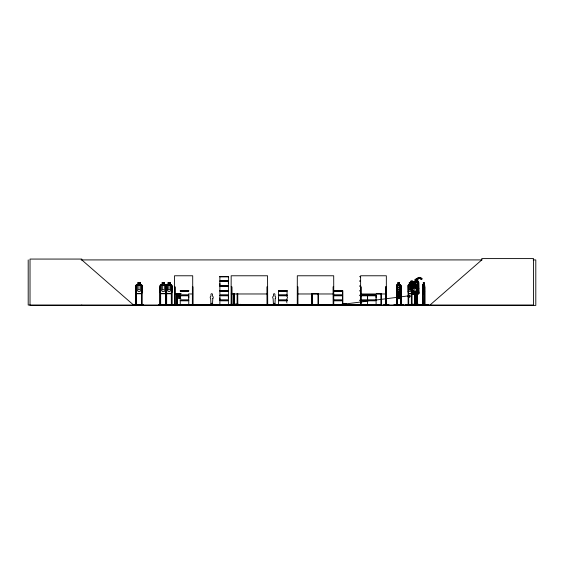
<?xml version="1.0" encoding="UTF-8"?>
<svg xmlns="http://www.w3.org/2000/svg" width="564" height="564" viewBox="0 0 564 564"><rect width="100%" height="100%" fill="white"/><g stroke="black" fill="none" stroke-linecap="round" stroke-linejoin="round"><path stroke-width="0.85" d="M188.75 297.884L188.75 295.79M219.882 299.97L219.882 295.79L228.399 295.79L228.385 299.97L219.882 299.97L219.897 297.884M219.882 285.659L219.882 281.485L228.399 281.485L228.385 285.659L219.882 285.659L219.897 283.572M228.385 297.884L228.385 295.79M228.385 283.572L228.385 281.485M287.069 299.97L278.56 299.97L278.567 297.884M342.7 295.79L342.7 299.97L334.198 299.97M367.594 297.884L367.594 299.97L367.587 295.79M376.089 297.884L376.089 295.79M227.87 305.011L227.877 304.652L234.702 304.68M234.617 304.461L234.702 305.025L219.861 304.856L219.882 300.809L228.399 300.809L228.399 304.842M330.173 304.934L342.715 304.849L342.708 300.809L334.198 300.809M366.529 305.011L366.537 304.652L368.243 304.68M416.93 289.17L416.937 291.214L412.735 291.243L411.628 289.212L412.777 291.207M416.817 280.378L417.459 280.336L418.065 281.147L415.71 282.31L415.774 279.011L416.415 278.968L417.029 279.772L417.311 279.159A6.352 3.574 86.2 0 1 421.604 278.256L422.02 278.75L421.738 279.462L420.737 279.081A5.443 3.06 86.2 0 0 418.382 278.482M416.352 282.268L416.415 278.968M286.78 302.671L287.005 298.49A1.516 1.516 0 0 0 286.695 296.107M424.396 293.703L424.671 291.468M273.991 303.601L274.182 303.784M408.547 293.703L408.223 291.468L408.484 293.703L411.318 293.703L411.678 291.468M411.318 293.703L411.72 285.462L411.72 305.025M171.442 304.983L171.407 286.836M177.519 304.934L177.47 293.766M405.121 305.025L414.921 305.025M396.464 289.656L396.986 287.421L400.454 287.492L400.849 295.621L400.426 296.452L399.404 296.452M396.52 289.656L397.021 287.492M400.905 291.468L400.405 293.625L396.978 293.625M400.447 293.703L400.962 291.468M230.909 304.299L240.518 304.602M236.443 304.299L236.471 304.652M413.377 292.3L413.532 293.886L413.109 292.42L412.636 292.42L413.349 292.272L412.735 292.42M417.987 293.837C418.728 290.432 416.599 293.506 414.061 292.469M417.896 292.399L418.432 293.844L415.506 283.678L415.019 283.685L418.023 293.717M422.676 285.504L422.866 284.672L423.381 284.672L423.31 282.437L424.036 282.437L424.036 284.672M422.746 285.504L422.937 284.672M418.072 290.559L418.699 288.394M418.157 290.636L418.763 288.408M393.94 304.983L403.704 304.983M399.058 304.68L399.093 305.025M358.006 304.969L376.11 304.849L376.089 300.809L360.043 300.809M171.336 293.703L171.978 291.468M211.775 303.735L211.683 303.735M142.262 291.468L141.522 293.625L136.551 293.625M141.571 293.703L142.332 291.475L142.332 285.462L141.55 284.672L140.154 284.672M165.788 293.703L166.549 291.475M174.755 304.983L174.713 286.836M175.044 304.363L175.016 304.934M164.272 304.969L167.656 304.983M421.096 279.504L421.386 278.792L422.02 278.75M134.747 304.969L136.516 304.969M136.234 304.983L136.234 304.363M136.523 304.68L136.573 305.025M158.977 304.68L160.789 304.652L160.789 305.025M160.451 304.983L160.451 304.363M160.733 304.969L158.928 304.983M311.363 304.969L312.266 304.652M231.078 304.659L231.071 304.934M297.179 304.659L297.172 304.934M399.411 291.468L398.015 291.447L398.015 295.628L399.411 295.628L399.411 291.447L400.158 289.677L400.158 285.497L399.411 284.749L399.411 282.508M423.331 284.749L423.331 291.468L423.945 291.468L424.269 289.677L423.945 284.749M416.394 279.793L417.036 279.751L416.387 279.814L416.669 279.201A6.352 3.574 86.2 0 1 420.074 277.643M408.181 291.475L408.117 285.476L408.491 284.672L409.358 284.672L409.295 282.437L410.543 282.437L410.543 284.672M408.16 285.504L408.555 284.672M416.866 288.408L417.755 286.611L417.734 282.43L416.838 281.69L418.072 281.683L418.735 282.395L418.798 293.597L413.624 293.632M179.162 293.844C176.885 296.417 180.043 296.072 179.972 293.583L180.607 294.901M396.506 305.025L396.478 285.476L397.007 284.672M396.584 285.504L397.028 284.749L400.461 284.749L400.905 285.497M400.482 296.452L400.898 295.649M413.468 282.451L413.891 281.633L415.111 281.626M413.384 282.465L413.934 281.633M166.035 293.766L166.091 305.025L166.183 285.476L166.838 284.672L168.164 284.672M166.288 285.504L166.866 284.749M409.337 284.749L408.745 285.497L408.745 289.677L409.337 291.468L410.437 291.468L411.029 289.677L410.479 282.437M135.868 305.025L135.825 285.476L136.516 284.672L138.011 284.672L138.011 282.437L140.168 282.437M136.537 284.672L135.825 285.476M210.746 305.025L211.063 304.92M212.593 305.018L212.868 304.038L212.691 304.666L210.774 304.666L210.598 304.038L210.619 304.92M212.706 305.018L210.774 305.004M273.66 305.018C272.602 305.744 273.032 303.312 273.223 304.666M275.345 304.92L274.753 305.018M275.486 305.018L273.039 304.828L273.512 304.92M284.679 305.018L285.384 305.025M286.794 305.018L286.505 305.018M286.949 305.018L287.069 304.038L286.893 304.666M287.238 305.018L278.546 305.018M398.078 282.508L398.078 284.749L397.275 285.497L397.275 289.677L398.022 291.468M411.664 283.163L410.973 283.84L412.094 287.591L413.468 289.191L415.139 289.184L415.555 287.569L414.434 283.819L413.334 283.156L412.693 281.182L411.022 281.189M430.008 305.025L481.783 259.919L481.783 258.594L533.551 258.594L533.551 305.025L28.2 305.025L28.2 259.919M414.279 282.458L415.167 281.704L415.097 279.392L416.93 279.377M411.586 283.1L410.987 281.091L411.628 283.198L410.373 283.206M410.366 283.107L414.533 283.079L415.379 283.784L418.495 293.823L418.086 292.251L417.543 292.385M410.944 281.126L412.777 281.076L413.377 283.086M413.299 283.191L414.533 283.079M414.892 283.791L415.379 283.784L416.958 289.212L415.506 283.678M413.497 292.709L417.705 292.681L413.497 292.709L413.511 291.052M413.37 293.724L418.439 293.823M411.36 288.007L413.158 293.886L418.601 293.689M168.227 284.749L167.254 285.497L167.254 289.677L168.227 291.468L170.039 291.468L171.005 289.677L171.005 285.497L170.039 284.749L170.06 282.437L168.121 282.437L168.192 284.749L168.227 282.508M180.247 304.842L180.247 300.809L188.757 300.809L188.757 304.842L180.24 305.018M219.882 290.531L219.882 286.505L228.399 286.505L228.399 290.531L219.805 290.65L228.406 290.756L219.875 290.707M412.284 293.752L414.046 293.118L413.165 293.943L412.284 293.752L414.046 293.118M412.319 293.929L413.208 293.097M415.71 282.31L418.065 281.147M412.806 294.02L412.679 293.668M212.452 304.92L212.607 305.004M274.851 304.92L275.317 304.828L275.324 304.038L275.14 304.666M278.531 304.856L278.567 300.809L287.069 300.809M346.374 303.848L367.982 301.07M375.758 300.069L408.604 295.853M418.396 291.983L418.869 291.976L418.876 293.597L418.735 282.395M413.99 292.011L413.588 292.011M418.213 293.597L418.206 291.983M416.895 281.619L418.1 281.605L418.671 282.423M413.92 281.711L415.217 281.704L415.203 279.462M413.327 282.451L413.814 282.444M418.178 292.737L418.128 282.416L418.622 282.409M410.084 283.826L410.571 283.819L413.631 293.851L412.742 290.404M412.799 291.144L416.916 291.116M81.131 259.919L482.051 259.919M533.156 259.919L535.8 259.919L535.8 305.406L30.019 305.406L30.019 259.066L81.794 259.066L81.794 259.919L133.562 305.025M219.875 276.445L228.406 276.445M360.036 276.445L360.629 276.438M360.036 276.607L360.607 276.6M219.897 276.861L228.385 276.861M360.051 276.861L360.636 276.861M360.043 280.639L360.622 280.639M219.826 280.935L228.455 280.935M359.987 280.935L360.565 280.935M219.826 281.189L228.455 281.189M359.987 281.189L360.565 281.189M360.043 281.485L360.622 281.485M160.084 305.025L160.042 285.476L160.754 284.672L162.228 284.672L162.206 282.437L164.385 282.437L164.371 284.672L165.788 284.672L166.549 285.462L166.528 305.025M399.516 282.437L397.972 282.437L398.022 284.749M418.128 282.416L418.319 292.737M396.95 284.672L398.029 284.672M399.46 284.672L400.482 284.672M410.479 284.672L411.304 284.672L411.72 285.462M423.966 284.672L424.459 284.672M136.551 284.749L141.543 284.749M160.761 284.749L165.76 284.749L166.479 285.497M166.831 284.749L171.329 284.749L171.935 285.497L171.879 305.025L171.816 286.836M408.512 284.749L411.29 284.749M422.873 284.749L424.452 284.749L424.6 285.497L424.488 305.025L424.438 304.363L424.946 304.363M166.183 285.476L166.225 291.475L166.824 293.703L171.371 293.703L172.041 291.475L172.041 285.462L171.315 284.672L170.06 284.672L170.102 282.437M396.478 285.476L396.52 295.628M400.426 284.672L401.011 285.462L401.011 291.475M408.117 285.476L408.16 305.025M424.692 285.462L424.692 305.025M360.043 285.659L360.622 285.659M219.826 285.955L228.455 285.955M359.987 285.955L360.565 285.955M219.826 286.209L228.455 286.209M359.987 286.209L360.565 286.209M360.043 286.505L360.622 286.505M142.241 286.836L141.585 286.836L141.578 305.025M160.669 305.025L160.599 286.836L159.943 286.836L159.873 305.025M171.287 286.836L171.935 286.836M174.509 286.836L175.023 286.836L175.016 305.025M231.162 286.836L231.783 286.836L231.853 305.025M267.562 286.829L266.941 286.829L267.012 305.025M297.313 286.829L297.933 286.829L297.933 305.025M333.705 286.836L333.084 286.836L333.162 305.025M386.34 286.836L385.741 286.836L385.741 305.025L385.691 304.363L386.396 304.363M396.506 286.836L397.091 286.836M408.16 286.836L408.689 286.836M422.718 286.836L422.915 305.025M424.488 286.836L424.896 286.836L424.939 305.025M396.929 287.421L400.496 287.421M399.404 298.687L399.354 296.375L400.158 295.628L400.158 291.447L399.411 289.656L398.015 289.656L397.267 291.447L397.267 295.628L398.015 296.375L397.965 298.687M219.897 290.425L228.385 290.425M360.051 290.425L360.636 290.425M360.607 290.531L360.036 290.707M180.24 290.911L188.764 290.904M334.191 290.911L342.715 290.904L342.708 294.951L334.198 294.951M360.036 290.918L360.607 290.911M180.254 291.165L188.75 291.165M219.897 291.165L228.385 291.165M278.567 291.165L287.062 291.165M334.205 291.165L342.7 291.165L342.7 294.951M360.051 291.165L360.636 291.165M135.846 291.475L136.516 293.703L141.592 293.703M422.655 291.475L422.725 285.476L422.697 305.025M160.761 293.625L165.76 293.625M166.831 293.625L171.329 293.625M177.618 293.625L181.178 293.625M312.682 293.625L317.8 293.625M376.329 293.625L380.615 293.625M408.512 293.625L411.29 293.625M414.653 293.647L415.597 293.647L415.569 305.018M416.246 293.654L417.191 293.654M424.452 293.625L422.873 293.625L422.746 291.468M160.733 293.703L160.042 291.475L160.712 293.703L165.809 293.703M177.568 293.703L180.607 293.703M312.625 293.703L317.849 293.703M376.294 293.703L380.672 293.703M396.936 293.703L400.496 293.703M422.859 293.703L424.466 293.703M174.509 293.971L180.572 293.971M188.376 293.971L192.705 293.971M231.169 293.971L267.555 293.971M297.313 293.971L333.705 293.971M360.615 293.971L386.34 293.971M180.247 294.951L188.757 294.951M287.069 294.951L278.56 294.951L278.56 290.918L287.076 290.918L287.062 294.951M360.043 294.951L376.103 294.951M180.191 295.24L188.82 295.24M219.826 295.24L228.455 295.24M278.496 295.24L287.125 295.24M334.135 295.24L342.771 295.24M359.987 295.24L376.16 295.24M180.191 295.501L188.82 295.501M219.826 295.501L228.455 295.501M278.496 295.501L287.125 295.501M334.135 295.501L342.771 295.501M359.987 295.501L376.16 295.501M180.783 295.628L178.999 295.628L178.999 293.957M180.247 295.79L188.757 295.79L188.75 299.97L180.247 299.97M287.069 295.79L278.56 295.79L278.56 299.97M334.198 295.79L342.708 295.79L342.708 299.97M360.043 295.79L376.103 295.79L376.089 299.97L360.043 299.97M180.783 296.375L177.723 296.375L177.089 295.628M400.454 296.375L396.964 296.375L396.414 295.663L397 296.452M177.695 296.452L178.978 296.452M396.943 296.452L397.965 296.452M180.889 298.687L178.936 298.687L178.999 296.375L178.041 295.628L178.041 293.957M180.191 300.259L188.82 300.259M219.826 300.259L228.455 300.259M278.496 300.259L287.125 300.259M334.135 300.259L342.771 300.259M359.987 300.259L376.16 300.259M180.191 300.52L188.82 300.52M219.826 300.52L228.455 300.52M278.496 300.52L287.125 300.52M334.135 300.52L342.771 300.52M359.987 300.52L376.16 300.52M342.249 303.707L346.374 303.707L346.374 305.025M233.588 303.982L234.257 303.982M237.804 303.982L237.134 303.982L237.183 304.652M342.249 303.989L346.374 303.989M237.345 304.172L234.053 303.982M136.453 304.363L135.656 304.363L135.656 305.025M159.873 304.363L160.669 304.363M174.452 304.363L175.08 304.363M192.345 304.363L192.966 304.363M297.242 304.363L298.003 304.363L298.003 305.025M311.836 304.363L312.618 304.363M360.382 304.363L361.101 304.363M396.45 304.363L397.155 304.363L397.141 305.025M401.201 304.363L400.489 304.363L400.503 305.025L400.553 286.836L401.138 286.836L401.117 305.025M408.745 304.363L408.103 304.363L408.139 305.025M411.297 304.363L411.939 304.363L411.917 305.025L411.882 286.836L411.353 286.836L411.36 305.025M422.669 304.363L423.169 304.363M342.651 304.461L371.704 304.461L371.704 305.025M136.389 304.553L141.578 304.553M160.606 304.553L165.795 304.553M166.627 304.553L171.343 304.553M177.413 304.553L180.558 304.553M237.324 304.553L240.68 304.652L235.794 304.652M312.59 304.553L317.884 304.553M376.195 304.553L380.742 304.553M396.964 304.553L400.68 304.553M408.519 304.553L421.089 304.567M422.915 304.553L424.692 304.553M136.573 304.652L134.789 304.652L134.803 305.025M143.256 304.983L141.395 304.652L141.395 305.025L141.515 304.363L142.311 304.363L142.311 305.025M195.835 304.68L189.878 304.652L190.068 305.025M273.039 304.666L275.324 304.666M334.438 304.68L330.173 305.025M388.8 304.983L383.88 304.652L383.88 305.025M414.737 304.659L405.326 305.025M428.076 304.68L419.433 305.025L428.09 304.983M180.254 304.729L188.75 304.729M219.897 304.729L228.385 304.729M278.567 304.729L287.062 304.729M334.205 304.729L342.7 304.729L342.7 300.809M360.051 304.729L376.089 304.729M143.207 304.934L141.458 304.969M178.548 304.934L170.314 304.983M195.835 304.934L189.906 304.969M267.696 304.934L267.632 304.363L266.871 304.363L266.871 305.025M319.146 304.983L318.286 304.983M388.772 304.934L383.95 304.983M367.566 305.018L367.594 300.809M333.888 304.983L333.775 304.363L333.014 304.363L333.014 305.025M267.703 304.983L267.555 275.775L231.169 275.775L231.12 305.025M318.54 304.983L318.568 293.766M167.395 304.652L167.423 304.934M167.712 304.983L164.314 304.652L164.321 305.025M165.661 304.68L165.612 305.025M165.95 304.983L165.943 304.363M143.178 304.652L143.164 305.025M141.733 304.983L141.733 304.363M414.329 304.236L414.293 304.581M388.772 304.68L388.737 305.025M398.565 304.652L398.586 304.934M164.314 284.749L165.4 285.497L165.4 289.677L164.314 291.468L162.298 291.468L161.219 289.677L161.219 285.497L162.298 284.749L162.228 282.437M240.468 304.271L240.461 304.652M408.928 304.652L408.921 305.025M414.498 283.114L415.337 283.819M421.738 279.462L421.371 279.039A5.443 3.06 86.2 0 0 417.459 280.336M177.738 296.452L177.025 295.663L177.124 293.922M411.241 284.672L411.678 285.497M415.273 284.517L415.781 286.195M416.549 288.705L418.079 293.717M411.995 289.572L413.215 293.752M136.566 293.625L135.896 291.468L135.917 285.504M424.389 284.672L424.671 285.497M166.253 291.468L166.866 293.625M420.885 304.482L411.262 304.236L411.318 305.025M400.405 287.492L400.849 289.656M396.527 291.468L396.993 293.703M422.676 291.468L422.929 293.703M416.859 286.618L416.838 282.437L415.174 282.451L415.182 284.122M415.456 279.836L415.464 280.583M413.997 291.045L414.004 292.772M413.849 291.045L413.863 292.772M413.363 291.052L413.37 292.772M428.062 304.652L428.062 305.025M424.77 304.363L424.805 305.025M423.966 282.437L424.015 284.749M423.381 282.437L423.402 284.749M423.12 292.032L423.141 305.025M422.993 304.363L423.028 305.025M422.81 304.363L422.81 305.025M421.541 304.652L421.541 305.025M418.453 304.2L418.453 304.581M417.853 304.2L417.853 304.581M417.141 293.654L417.092 305.025M416.676 293.654L416.718 305.025M416.345 293.654L416.302 305.025M415.499 293.647L415.548 305.018M415.224 293.647L415.28 305.018M415.125 293.647L415.125 305.018M415.083 293.647L415.083 305.018M411.621 304.363L411.579 305.025L411.558 286.836M409.358 282.437L409.401 284.749M408.689 293.766L408.724 305.025M408.519 304.363L408.519 305.025M408.484 286.836L408.456 305.025M408.364 286.836L408.385 305.025M403.641 305.025L403.641 304.652L394.003 305.025M401.011 304.363L401.011 305.025L400.955 285.462M400.8 304.363L400.863 305.025M400.729 286.836L400.68 305.025M399.46 282.437L399.467 284.749M399.46 296.452L399.46 298.687L397.909 298.687L397.909 296.452M399.411 289.677L399.411 285.497L398.022 285.497L398.022 289.677M397.091 295.494L397.098 305.025M396.915 286.836L396.964 305.025M396.76 304.363L396.781 305.025M396.682 286.836L396.682 305.025M396.633 304.363L396.527 305.025M386.347 305.025L386.34 275.775L360.615 275.775L360.615 305.025M386.227 304.363L386.227 305.025M386.178 286.836L386.178 305.025M386.009 304.363L385.987 305.025M385.91 286.836L385.861 305.025M381.433 293.766L381.483 305.025L381.504 304.363L380.742 304.363L380.742 305.025M381.363 304.363L381.356 305.025M380.813 293.766L380.883 305.025M370.372 304.461L370.372 305.025M362.906 305.025L362.906 304.652L358.048 305.025M361.094 305.025L361.045 286.829L360.445 286.829L360.445 305.025M361.023 304.363L360.925 305.025M360.875 286.829L360.798 305.025M360.777 304.363L360.685 305.025M360.466 304.363L360.565 305.025M333.987 305.025L333.987 304.461L189.13 304.461L189.13 305.025M333.754 305.025L333.705 275.775L297.313 275.775L297.263 305.025M333.634 304.363L333.627 305.025M333.465 286.829L333.472 305.025M333.394 304.363L333.394 305.025M332.654 304.461L332.654 305.025M319.097 304.934L318.195 304.652L318.195 305.025M319.048 304.652L319.048 305.025M318.639 305.025L318.639 304.363L317.856 304.363L317.884 305.025M318.463 304.363L318.456 305.025M318.033 304.363L318.033 305.025M317.955 293.766L317.99 305.025M312.548 293.766L312.618 305.025M312.491 304.363L312.484 305.025M312.28 305.025L311.413 304.652L311.427 305.025M311.941 293.766L311.941 305.025L311.906 293.766M304.504 304.461L304.504 305.025M297.383 304.363L297.383 305.025M274.534 304.666L274.534 303.34L273.836 303.34L273.836 304.666M268.111 304.461L268.111 305.025M267.491 304.363L267.491 305.025M266.786 304.461L266.786 305.025M237.789 303.982L237.789 304.652L237.747 293.386M237.557 293.386L237.557 304.652M237.458 303.982L237.486 304.652M237.388 293.386L237.345 304.652M237.197 293.386L237.197 304.652M235.562 304.461L235.562 305.025M234.201 293.386L234.201 304.652M234.011 293.386L233.94 304.652M233.841 293.386L233.799 304.652M233.651 293.386L233.609 304.652M231.783 286.836L231.783 305.025M231.48 304.363L231.437 305.025L231.409 286.829M231.24 304.363L231.24 305.025M230.937 304.271L230.937 304.652M212.078 304.666L212.078 303.34L211.387 303.34L211.387 304.666M192.909 305.025L192.909 286.829L192.402 286.829L192.366 305.025M192.74 305.025L192.705 275.775L174.509 275.775L174.48 305.025M192.606 286.829L192.571 305.025M190.463 304.461L190.463 305.025M179.042 296.375L179.042 298.617M178.591 305.025L178.591 304.652L170.236 304.652L170.236 305.025M177.54 305.025L177.533 304.363L176.758 304.363L176.765 305.025L176.821 293.766M177.35 293.766L177.357 305.025M177.251 304.363L177.251 305.025M177.04 304.363L177.04 305.025L176.948 293.766M174.812 286.836L174.847 305.025M173.649 304.652L173.649 305.025M171.999 305.025L171.999 304.363L171.223 304.363L171.223 305.025M171.724 304.363L171.738 305.025M171.287 292.032L171.343 305.025M167.381 304.652L167.381 305.025M166.747 305.025L166.747 304.363L165.731 304.363L165.731 305.025L165.802 286.836L166.683 286.836L166.627 305.025M166.394 286.836L166.408 305.025M166.317 304.363L166.309 305.025M164.314 282.508L164.293 284.749M160.536 286.836L160.543 305.025M160.113 285.504L160.134 291.468M159.02 304.652L159.02 305.025M142.241 285.497L142.184 305.025M142.1 304.363L142.093 305.025M140.154 282.437L140.168 284.672M140.098 282.508L140.076 284.749L141.183 285.497L141.183 289.677L140.098 291.468L138.081 291.468L137.003 289.677L137.003 285.497L138.081 284.749L138.081 282.508M136.389 305.025L136.382 286.836L135.727 286.836L135.79 305.025M136.319 286.836L136.319 305.025M81.794 305.025L81.794 305.406M420.525 277.925A6.352 3.574 86.2 0 1 420.963 278.299M417.057 279.857A5.443 3.06 86.2 0 1 417.346 279.392M408.9 295.832A0.853 0.634 54.7 0 1 409.556 295.282A0.853 0.634 54.7 0 1 410.317 296.135A0.853 0.634 54.7 0 1 409.795 296.84M212.804 298.49L212.494 304.341L210.971 304.341L210.661 298.49A1.516 1.516 0 0 1 210.971 296.107L210.971 294.464A0.761 0.761 0 0 1 211.733 293.71A0.761 0.761 0 0 1 212.494 294.464L212.494 296.107A1.516 1.516 0 0 1 212.804 298.49M275.253 298.49L274.943 304.341L273.427 304.341L273.11 298.49A1.516 1.516 0 0 1 273.427 296.107L273.427 294.464A0.761 0.761 0 0 1 274.182 293.71A0.761 0.761 0 0 1 274.943 294.464L274.943 296.107A1.516 1.516 0 0 1 275.253 298.49M414.18 283.932L413.701 286.174C417.057 289.022 415.076 289.628 413.475 286.604C413.835 289.804 411.177 288.641 412.961 286.167C409.781 283.481 411.635 282.818 413.172 285.708L413.574 283.882L414.18 283.932M397.345 290.411L398.332 293.061C396.302 295.571 398.156 297.024 398.656 293.583C399.178 297.024 400.912 295.564 398.952 293.076C401.004 290.157 399.256 288.994 398.635 292.582L397.839 290.488L397.345 290.411M412.538 281.485L411.459 281.492L411.664 282.162L412.735 282.155L412.538 281.485M413.539 283.826L411.868 283.833L412.989 287.584L414.66 287.577L413.539 283.826M228.406 276.593L219.875 276.593L219.897 280.639L228.399 280.639L228.399 276.614M139.738 282.881L138.441 282.881L138.441 283.629L139.738 283.629L139.738 282.881M163.955 282.881L162.658 282.881L162.658 283.629L163.955 283.629L163.955 282.881M169.715 282.881L168.551 282.881L168.551 283.629L169.715 283.629L169.715 282.881M399.164 282.881L398.269 282.881L398.269 283.629L399.164 283.629L399.164 282.881M410.239 282.881L409.534 282.881L409.534 283.629L410.239 283.629L410.239 282.881M423.832 282.881L423.444 283.629L423.832 282.881M140.098 285.497L138.081 285.497L138.081 289.677L140.098 289.677L140.098 285.497M164.314 285.497L162.298 285.497L162.298 289.677L164.314 289.677L164.314 285.497M170.039 285.497L168.227 285.497L168.227 289.677L170.039 289.677L170.039 285.497M410.437 285.497L409.337 285.497L409.337 289.677L410.437 289.677L410.437 285.497M423.945 285.497L423.331 285.497L423.331 289.677L423.945 289.677L423.945 285.497M188.757 290.735L180.247 290.735L188.764 290.756M287.069 290.735L278.56 290.735L287.076 290.756M342.708 290.735L334.198 290.735L342.715 290.756M228.406 290.911L219.875 290.904L219.897 294.951L228.399 294.951L228.399 290.918M180.466 297.496L179.317 297.496L179.317 298.243L180.466 298.243L180.466 297.496M399.164 297.496L398.262 297.496L398.262 298.243L399.164 298.243L399.164 297.496M416.874 305.025L416.874 293.654L416.817 305.025M414.737 305.018L414.751 293.647L414.716 305.025M408.068 296.417A0.853 0.634 54.7 0 0 409.14 297.404A0.853 0.634 54.7 0 0 409.14 296.093A0.853 0.634 54.7 0 0 408.068 296.417"/></g></svg>
